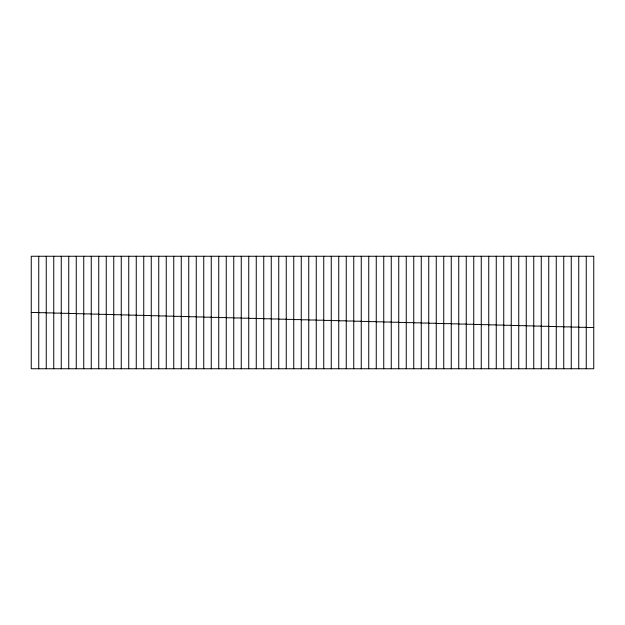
<?xml version="1.0" encoding="UTF-8"?>
<svg xmlns="http://www.w3.org/2000/svg" width="625" height="625" viewBox="0 0 625 625"><rect width="100%" height="100%" fill="white"/><g stroke="black" fill="none" stroke-linecap="round" stroke-linejoin="round"><path stroke-width="0.94" d="M31.25 312.5L38.75 312.5M38.75 312.703L46.25 312.703M46.25 312.906L53.75 312.906M53.75 313.109L61.25 313.109M61.25 313.312L68.75 313.312M68.75 313.516L76.25 313.516M76.25 313.719L83.75 313.719M83.75 313.922L91.25 313.922M91.25 314.125L98.75 314.125M98.75 314.328L106.25 314.328M106.25 314.523L113.75 314.523M113.75 314.727L121.25 314.727M121.25 314.93L128.75 314.93M128.75 315.133L136.25 315.133M136.25 315.336L143.75 315.336M143.75 315.539L151.25 315.539M151.25 315.742L158.75 315.742M158.75 315.945L166.25 315.945M166.25 316.148L173.75 316.148M173.75 316.352L181.25 316.352M181.25 316.555L188.75 316.555M188.75 316.758L196.25 316.758M196.25 316.961L203.75 316.961M203.75 317.164L211.25 317.164M211.25 317.367L218.75 317.367M218.75 317.57L226.25 317.57M226.25 317.773L233.75 317.773M233.75 317.977L241.25 317.977M241.25 318.172L248.75 318.172M248.75 318.375L256.25 318.375M256.25 318.578L263.75 318.578M263.75 318.781L271.25 318.781M271.25 318.984L278.75 318.984M278.75 319.188L286.25 319.188M286.25 319.391L293.75 319.391M293.75 319.594L301.25 319.594M301.25 319.797L308.75 319.797M308.75 320L316.25 320M316.25 320.203L323.75 320.203M323.75 320.406L331.25 320.406M331.25 320.609L338.75 320.609M338.75 320.812L346.25 320.812M346.25 321.016L353.75 321.016M353.75 321.219L361.25 321.219M361.25 321.422L368.75 321.422M368.75 321.625L376.25 321.625M376.25 321.828L383.75 321.828M383.75 322.023L391.25 322.023M391.25 322.227L398.75 322.227M398.75 322.43L406.25 322.43M406.25 322.633L413.75 322.633M413.75 322.836L421.25 322.836M421.25 323.039L428.75 323.039M428.75 323.242L436.25 323.242M436.25 323.445L443.75 323.445M443.75 323.648L451.25 323.648M451.25 323.852L458.75 323.852M458.75 324.055L466.25 324.055M466.25 324.258L473.75 324.258M473.75 324.461L481.25 324.461M481.25 324.664L488.75 324.664M488.75 324.867L496.25 324.867M496.25 325.07L503.75 325.07M503.75 325.273L511.25 325.273M511.25 325.477L518.75 325.477M518.75 325.672L526.25 325.672M526.25 325.875L533.75 325.875M533.75 326.078L541.25 326.078M541.25 326.281L548.75 326.281M548.75 326.484L556.25 326.484M556.25 326.688L563.75 326.688M563.75 326.891L571.25 326.891M571.25 327.094L578.75 327.094M578.75 327.297L586.25 327.297M586.25 327.5L593.75 327.5M586.25 256.25L586.25 368.75M578.75 256.25L578.75 368.75M571.25 256.25L571.25 368.75M563.75 256.25L563.75 368.75M556.25 256.25L556.25 368.75M548.75 256.25L548.75 368.75M541.25 256.25L541.25 368.75M533.75 256.25L533.75 368.75M526.25 256.25L526.25 368.75M518.75 256.25L518.75 368.75M511.25 256.25L511.25 368.75M503.75 256.25L503.75 368.75M496.25 256.25L496.25 368.75M488.75 256.25L488.75 368.75M481.25 256.25L481.25 368.75M473.75 256.25L473.75 368.75M466.25 256.25L466.25 368.75M458.75 256.25L458.75 368.75M451.25 256.25L451.25 368.75M443.75 256.25L443.75 368.75M436.25 256.25L436.25 368.75M428.75 256.25L428.75 368.75M421.25 256.25L421.25 368.75M413.75 256.25L413.75 368.75M406.25 256.25L406.25 368.75M398.75 256.25L398.75 368.75M391.25 256.25L391.25 368.75M383.75 256.25L383.75 368.75M376.25 256.25L376.25 368.75M368.75 256.25L368.75 368.75M361.25 256.25L361.25 368.75M353.75 256.25L353.75 368.75M346.25 256.25L346.25 368.75M338.75 256.25L338.75 368.75M331.25 256.25L331.25 368.75M323.75 256.25L323.75 368.75M316.25 256.25L316.25 368.75M308.75 256.25L308.75 368.75M301.25 256.25L301.25 368.75M293.75 256.25L293.75 368.75M286.25 256.25L286.25 368.75M278.75 256.25L278.75 368.75M271.25 256.25L271.25 368.75M263.75 256.25L263.75 368.75M256.25 256.25L256.25 368.75M248.75 256.25L248.75 368.75M241.25 256.25L241.25 368.75M233.75 256.25L233.75 368.75M226.25 256.25L226.25 368.75M218.75 256.25L218.75 368.75M211.25 256.25L211.25 368.75M203.75 256.25L203.75 368.75M196.25 256.25L196.25 368.75M188.75 256.25L188.75 368.75M181.25 256.25L181.25 368.75M173.75 256.25L173.75 368.75M166.25 256.25L166.25 368.75M158.75 256.25L158.75 368.75M151.25 256.25L151.25 368.75M143.75 256.25L143.75 368.75M136.25 256.25L136.25 368.75M128.75 256.25L128.75 368.75M121.25 256.25L121.25 368.75M113.75 256.25L113.75 368.75M106.25 256.25L106.25 368.75M98.75 256.25L98.75 368.75M91.25 256.25L91.25 368.75M83.75 256.25L83.75 368.75M76.25 256.25L76.25 368.75M68.75 256.25L68.75 368.75M61.25 256.25L61.25 368.75M53.75 256.25L53.75 368.75M46.25 256.25L46.25 368.75M38.75 256.25L38.75 368.75M593.75 256.25L31.25 256.25L31.25 368.75L593.75 368.75L593.75 256.25"/></g></svg>
